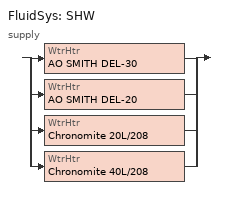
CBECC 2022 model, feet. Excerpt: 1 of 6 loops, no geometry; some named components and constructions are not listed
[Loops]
FluidSys 'SHW'
 supply: split
  | WtrHtr 'AO SMITH DEL-30'
  | WtrHtr 'AO SMITH DEL-20'
  | WtrHtr 'Chronomite 20L/208'
  | WtrHtr 'Chronomite 40L/208'
[ResIntWall]
Name | Area | Construction | IsPartySurface | Outside
IntWall : A3B_L02 5 | 262.266 | Interior Wall Cons | 1 | B1_L02
IntWall : A3B_L02 6 | 268.714 | Interior Wall Cons | 1 | B2_L02
IntWall : A3B_L02 7 | 291.117 | Interior Wall Cons | 1 | Corridor_L02
IntWall : A3B_L02 8 | 119.631 | Interior Wall Cons | 1 | IDF 01_L02
IntWall : A3B_L02 9 | 261.499 | Interior Wall Cons | 1 | B1_L02
IntWall : A3B_L02 10 | 268.416 | Interior Wall Cons | 1 | B2B_L02
IntWall : A3B_L02 11 | 293.895 | Interior Wall Cons | 1 | Corridor_L02
IntWall : A3B_L02 12 | 118.379 | Interior Wall Cons | 1 | Storage 01_L02
IntWall : A3B_L02 13 | 265.604 | Interior Wall Cons | 1 | B1_L02
IntWall : A3B_L02 14 | 268.141 | Interior Wall Cons | 1 | B2B_L02
IntWall : A3B_L02 15 | 199.285 | Interior Wall Cons | 1 | Corridor_L02
IntWall : A3B_L02 16 | 100.244 | Interior Wall Cons | 1 | Corridor_L02
IntWall : A3B_L02 17 | 116.543 | Interior Wall Cons | 1 | Elec. Room 01_L02
IntWall : A3B_L02 18; IntWall : A3B_L02 21 | 263.342 | Interior Wall Cons | 1 | A3B.1_L02
IntWall : A3B_L02 19 | 292.36 | Interior Wall Cons | 1 | Corridor_L02
IntWall : A3B_L02 20 | 123.368 | Interior Wall Cons | 1 | Storage 10_L02
IntWall : A3B_L02 22 | 268.257 | Interior Wall Cons | 1 | B2B_L02
IntWall : A3B_L02 23 | 296.38 | Interior Wall Cons | 1 | Corridor_L02
IntWall : A3B_L02 24 | 120.438 | Interior Wall Cons | 1 | Elec. Room 02_L02
IntWall : B1_L02 | 272.452 | Interior Wall Cons | 1 | B2_L02
IntWall : B1_L02 2 | 414.608 | Interior Wall Cons | 1 | Corridor_L02
IntWall : B1_L02 3 | 121.219 | Interior Wall Cons | 1 | IDF 01_L02
IntWall : B1_L02 4 | 419.239 | Interior Wall Cons | 1 | Corridor_L02
IntWall : B1_L02 5 | 117.671 | Interior Wall Cons | 1 | Storage 02_L02
IntWall : B1_L02 6 | 264.395 | Interior Wall Cons | 1 | A3B.1_L02
IntWall : B1_L02 7 | 285.039 | Interior Wall Cons | 1 | B2_L02
IntWall : B1_L02 8 | 419.285 | Interior Wall Cons | 1 | Corridor_L02
IntWall : B1_L02 9 | 273.183 | Interior Wall Cons | 1 | B2B_L02
IntWall : B1_L02 10 | 414.052 | Interior Wall Cons | 1 | Corridor_L02
IntWall : B1_L02 11 | 119.816 | Interior Wall Cons | 1 | Storage 01_L02
IntWall : B1_L02 12 | 263.244 | Interior Wall Cons | 1 | A3B.1_L02
IntWall : B1_L02 13 | 274.582 | Interior Wall Cons | 1 | B2_L02
IntWall : B1_L02 14 | 414.852 | Interior Wall Cons | 1 | Corridor_L02
IntWall : B1_L02 15 | 120.164 | Interior Wall Cons | 1 | Storage 08_L02
IntWall : B2_L02; IntWall : B2_L02 2 | 364.588 | Interior Wall Cons | 1 | Corridor_L02
IntWall : B2_L02 3 | 211.614 | Interior Wall Cons | 1 | B2.3_L02
IntWall : B2_L02 4 | 359.864 | Interior Wall Cons | 1 | Corridor_L02
IntWall : B2_L02 5 | 5.92495 | Interior Wall Cons | 1 | Corridor_L02
IntWall : B2_L02 6 | 16.1505 | Interior Wall Cons | 1 | Corridor_L02
IntWall : B2_L02 7 | 103.367 | Interior Wall Cons | 1 | Stair 2_L02
IntWall : B2_L02 8 | 368.951 | Interior Wall Cons | 1 | Corridor_L02
IntWall : B2_L02 9 | 366.513 | Interior Wall Cons | 1 | Corridor_L02
IntWall : B2_L02 10 | 368.819 | Interior Wall Cons | 1 | Corridor_L02
IntWall : B2_L02 11 | 366.067 | Interior Wall Cons | 1 | Corridor_L02
IntWall : B2_L02 12 | 270.569 | Interior Wall Cons | 1 | A3B.1_L02
IntWall : B2_L02 13 | 367.658 | Interior Wall Cons | 1 | Corridor_L02
IntWall : B2.1_L02 | 364.492 | Interior Wall Cons | 1 | Corridor_L02
IntWall : B2.1_L02 2 | 364.932 | Interior Wall Cons | 1 | Corridor_L02
IntWall : B2.3_L02 | 56.2821 | Interior Wall Cons | 1 | Corridor_L02
IntWall : B2.3_L02 2 | 8.61119 | Interior Wall Cons | 1 | ELEV 4_L02
IntWall : B2.3_L02 3 | 35.1527 | Interior Wall Cons | 1 | Stair 2_L02
IntWall : B2.3_L02 4; IntWall : Corridor_L02 18 | 193.992 | Interior Wall Cons | 1 | Stair 2_L02
IntWall : B2.3_L02 5 | 35.1527 | Interior Wall Cons | 1 | Storage 11_L02
IntWall : B2.3_L02 6; IntWall : Corridor_L02 27 | 108.991 | Interior Wall Cons | 1 | Storage 11_L02
IntWall : B2B_L02; IntWall : B2B_L02 2 | 366.914 | Interior Wall Cons | 1 | Corridor_L02
IntWall : B2B_L02 3 | 275.714 | Interior Wall Cons | 1 | Stair 5_L02
IntWall : B2B_L02 4 | 367.698 | Interior Wall Cons | 1 | Corridor_L02
IntWall : B2B_L02 5 | 368.429 | Interior Wall Cons | 1 | Corridor_L02
IntWall : B2B_L02 6 | 233.488 | Interior Wall Cons | 1 | Stair 4_L02
IntWall : B2B_L02 7 | 368.717 | Interior Wall Cons | 1 | Corridor_L02
IntWall : B2B_L02 8 | 367.628 | Interior Wall Cons | 1 | Corridor_L02
IntWall : B2B_L02 9 | 271.526 | Interior Wall Cons | 1 | A3B.1_L02
IntWall : B2B_L02 10 | 368.025 | Interior Wall Cons | 1 | Corridor_L02
IntWall : B3_L02 | 331.331 | Interior Wall Cons | 1 | C1.3_L02
IntWall : B3_L02 2 | 49.3547 | Interior Wall Cons | 1 | Corridor_L02
IntWall : B3_L02 3 | 57.8832 | Interior Wall Cons | 1 | Corridor_L02
IntWall : B3_L02 4 | 197.482 | Interior Wall Cons | 1 | Stair 4_L02
IntWall : B4_L02 | 233.925 | Interior Wall Cons | 1 | C1.2_L02
IntWall : B4_L02 2 | 34.3091 | Interior Wall Cons | 1 | Corridor_L02
IntWall : B4_L02 3 | 276.306 | Interior Wall Cons | 1 | Corridor_L02
IntWall : B4_L02 4 | 270.139 | Interior Wall Cons | 1 | Move-In_L02
IntWall : B4_L02 5 | 19.7399 | Interior Wall Cons | 1 | Storage 13_L02
IntWall : B4_L02 6 | 33.6938 | Interior Wall Cons | 1 | Storage 13_L02
IntWall : B4_L02 7 | 40.8329 | Interior Wall Cons | 1 | Storage 13_L02
IntWall : B4_L02 8 | 42.0139 | Interior Wall Cons | 1 | Storage 13_L02
IntWall : C1_L02 | 326.491 | Interior Wall Cons | 1 | C1.1_L02
IntWall : C1_L02 2 | 97.0752 | Interior Wall Cons | 1 | Corridor_L02
IntWall : C1_L02 3 | 50.41 | Interior Wall Cons | 1 | Corridor_L02
IntWall : C1_L02 4 | 18.8566 | Interior Wall Cons | 1 | Corridor_L02
IntWall : C1.1_L02 | 172.588 | Interior Wall Cons | 1 | C1.2_L02
IntWall : C1.1_L02 2 | 87.0779 | Interior Wall Cons | 1 | Corridor_L02
IntWall : C1.1_L02 3 | 311.932 | Interior Wall Cons | 1 | Stair 6_L02
IntWall : C1.1_L02 4 | 72.3234 | Interior Wall Cons | 1 | Corridor_L02
IntWall : C1.2_L02 | 45.8977 | Interior Wall Cons | 1 | Corridor_L02
IntWall : C1.2_L02 2 | 50.4464 | Interior Wall Cons | 1 | Corridor_L02
IntWall : C1.2_L02 3 | 94.5974 | Interior Wall Cons | 1 | Corridor_L02
IntWall : C1.2_L02 4 | 55.0746 | Interior Wall Cons | 1 | Corridor_L02
IntWall : C1.2_L02 5 | 94.8819 | Interior Wall Cons | 1 | Corridor_L02
IntWall : C1.2_L02 6 | 136.73 | Interior Wall Cons | 1 | Corridor_L02
IntWall : C1.3_L02 | 52.9772 | Interior Wall Cons | 1 | Corridor_L02
IntWall : Corridor_L02 | 111.605 | Interior Wall Cons | 1 | Elec. Room 01_L02
IntWall : Corridor_L02 2 | 37.6266 | Interior Wall Cons | 1 | Elec. Room 01_L02
IntWall : Corridor_L02 3 | 27.5174 | Interior Wall Cons | 1 | Parking Lot_L02
IntWall : Corridor_L02 4 | 270.44 | Interior Wall Cons | 1 | Parking Lot_L02
IntWall : Corridor_L02 5 | 92.1924 | Interior Wall Cons | 1 | Parking_Elev 01_L02
IntWall : Corridor_L02 6 | 169.882 | Interior Wall Cons | 1 | Parking_Stair 01_L02
IntWall : Corridor_L02 7 | 277.834 | Interior Wall Cons | 1 | Parking_Stair 01_L02
IntWall : Corridor_L02 8 | 38.7518 | Interior Wall Cons | 1 | Storage 02_L02
IntWall : Corridor_L02 9 | 111.608 | Interior Wall Cons | 1 | Storage 02_L02
IntWall : Corridor_L02 10 | 261.535 | Interior Wall Cons | 1 | Parking Lot_L02
IntWall : Corridor_L02 11 | 109.656 | Interior Wall Cons | 1 | Parking_Elev 03_L02
IntWall : Corridor_L02 12 | 90.7732 | Interior Wall Cons | 1 | Parking_Elev 03_L02
IntWall : Corridor_L02 13 | 115.895 | Interior Wall Cons | 1 | Parking_Vestibule 1_L02
IntWall : Corridor_L02 14 | 18.3571 | Interior Wall Cons | 1 | Stair 3_L02
IntWall : Corridor_L02 15 | 292.41 | Interior Wall Cons | 1 | A3B.1_L02
IntWall : Corridor_L02 16 | 89.4036 | Interior Wall Cons | 1 | ELEV 4_L02
IntWall : Corridor_L02 17 | 97.1216 | Interior Wall Cons | 1 | ELEV 4_L02
IntWall : Corridor_L02 19 | 68.2147 | Interior Wall Cons | 1 | Stair 2_L02
IntWall : Corridor_L02 20; IntWall : Corridor_L02 21 | 170.444 | Interior Wall Cons | 1 | Storage 04_L02
IntWall : Corridor_L02 22; IntWall : Corridor_L02 23 | 168.436 | Interior Wall Cons | 1 | Storage 05_L02
IntWall : Corridor_L02 24 | 170.444 | Interior Wall Cons | 1 | Storage 06_L02
IntWall : Corridor_L02 25 | 170.447 | Interior Wall Cons | 1 | Storage 06_L02
IntWall : Corridor_L02 26 | 54.2508 | Interior Wall Cons | 1 | Storage 11_L02
IntWall : Corridor_L02 28 | 292.304 | Interior Wall Cons | 1 | A3B.1_L02
IntWall : Corridor_L02 29 | 245.431 | Interior Wall Cons | 1 | Move-In_L02
IntWall : Corridor_L02 30 | 66.597 | Interior Wall Cons | 1 | Parking Lot_L02
IntWall : Corridor_L02 31 | 269.835 | Interior Wall Cons | 1 | Parking Lot_L02
IntWall : Corridor_L02 32 | 97.727 | Interior Wall Cons | 1 | Parking_Elev 02_L02
IntWall : Corridor_L02 33 | 103.976 | Interior Wall Cons | 1 | Parking_Trash 01_L02
IntWall : Corridor_L02 34 | 104.042 | Interior Wall Cons | 1 | Stair 6_L02
IntWall : Corridor_L02 35; IntWall : Move-In_L02 2 | 106.861 | Interior Wall Cons | 1 | Storage 09_L02
IntWall : Corridor_L02 36 | 173.464 | Interior Wall Cons | 1 | Storage 10_L02
IntWall : Corridor_L02 37 | 172.012 | Interior Wall Cons | 1 | Storage 10_L02
IntWall : Corridor_L02 38 | 60.5728 | Interior Wall Cons | 1 | Storage 13_L02
IntWall : Corridor_L02 39 | 75.7077 | Interior Wall Cons | 1 | Storage 13_L02
IntWall : Corridor_L02 40 | 295.321 | Interior Wall Cons | 1 | A3B.1_L02
IntWall : Corridor_L02 41 | 292.754 | Interior Wall Cons | 1 | A3B.1_L02
IntWall : Corridor_L02 42 | 169.471 | Interior Wall Cons | 1 | Elec. Room 02_L02
IntWall : Corridor_L02 43; IntWall : Corridor_L02 44 | 169.471 | Interior Wall Cons | 1 | IDF 02_L02
IntWall : Corridor_L02 45 | 1878.22 | Interior Wall Cons | 1 | Parking Lot_L02
IntWall : Corridor_L02 46 | 152.848 | Interior Wall Cons | 1 | Stair 5_L02
IntWall : Corridor_L02 47 | 169.471 | Interior Wall Cons | 1 | Storage 03_L02
IntWall : Corridor_L02 48 | 293.214 | Interior Wall Cons | 1 | A3B.1_L02
IntWall : Corridor_L02 49 | 109.163 | Interior Wall Cons | 1 | Stair 3_L02
IntWall : Corridor_L02 50 | 120.686 | Interior Wall Cons | 1 | Storage 01_L02
IntWall : Corridor_L02 51 | 53.1161 | Interior Wall Cons | 1 | Storage 01_L02
IntWall : Corridor_L02 52 | 47.7437 | Interior Wall Cons | 1 | Storage 01_L02
IntWall : Corridor_L02 53 | 115.313 | Interior Wall Cons | 1 | Storage 01_L02
IntWall : Corridor_L02 54 | 89.3473 | Interior Wall Cons | 1 | Storage 08_L02
IntWall : Corridor_L02 55 | 28.4603 | Interior Wall Cons | 1 | Storage 08_L02
IntWall : Corridor_L02 56 | 78.7645 | Interior Wall Cons | 1 | Storage 08_L02
IntWall : Corridor_L02 57 | 139.652 | Interior Wall Cons | 1 | Storage 08_L02
IntWall : Corridor_L02 58 | 170.308 | Interior Wall Cons | 1 | IDF 01_L02
IntWall : Corridor_L02 59 | 170.305 | Interior Wall Cons | 1 | IDF 01_L02
IntWall : Corridor_L02 60 | 106.404 | Interior Wall Cons | 1 | Parking_Passageway_L02
IntWall : Corridor_L02 61 | 334.321 | Interior Wall Cons | 1 | Stair 1_L02
IntWall : Corridor_L02 62; IntWall : Corridor_L02 63 | 172.085 | Interior Wall Cons | 1 | Storage 07_L02
IntWall : Corridor_L02 64; IntWall : Corridor_L02 65 | 172.085 | Interior Wall Cons | 1 | Storage 12_L02
IntWall : Corridor_L02 66 | 108.717 | Interior Wall Cons | 1 | Stair 4_L02
IntWall : Corridor_L02 67 | 36.0062 | Interior Wall Cons | 1 | Stair 4_L02
IntWall : Elec. Room 01_L02 | 78.9165 | Interior Wall Cons | 1 | Storage 02_L02
IntWall : Elec. Room 02_L02 | 119.836 | Interior Wall Cons | 1 | Storage 03_L02
IntWall : Elec. Room 03_L02 | 120.524 | Interior Wall Cons | 1 | Storage 04_L02
IntWall : Elec. Room 04_L02 | 120.527 | Interior Wall Cons | 1 | Storage 06_L02
IntWall : ELEV 4_L02 | 89.4036 | Interior Wall Cons | 1 | Storage 11_L02
IntWall : IDF 02_L02; IntWall : Storage 03_L02 | 119.231 | Interior Wall Cons | 1 | A3B.1_L02
IntWall : Move-In_L02 | 94.8422 | Interior Wall Cons | 1 | Storage 09_L02
IntWall : Parking Lot_L02 | 100.585 | Interior Concrete Wall | 1 | Parking_Elev 01_L02
IntWall : Parking Lot_L02 2 | 92.1924 | Interior Concrete Wall | 1 | Parking_Elev 01_L02
IntWall : Parking Lot_L02 3 | 97.727 | Interior Concrete Wall | 1 | Parking_Elev 02_L02
IntWall : Parking Lot_L02 4; IntWall : Parking_Elec. 01_L02 | 106.583 | Interior Concrete Wall | 1 | Parking_Elev 02_L02
IntWall : Parking Lot_L02 5 | 289.016 | Interior Concrete Wall | 1 | Parking_Passageway_L02
IntWall : Parking Lot_L02 6 | 148.719 | Interior Concrete Wall | 1 | Parking_Passageway_L02
IntWall : Parking Lot_L02 7 | 169.882 | Interior Concrete Wall | 1 | Parking_Stair 01_L02
IntWall : Parking Lot_L02 8 | 177.249 | Interior Concrete Wall | 1 | Parking_Stair 01_L02
IntWall : Parking Lot_L02 9 | 101.76 | Interior Concrete Wall | 1 | Parking_Stair 02_L02
IntWall : Parking Lot_L02 10 | 216.649 | Interior Concrete Wall | 1 | Parking_Stair 02_L02
IntWall : Parking Lot_L02 11; IntWall : Parking Lot_L02 13 | 224.324 | Interior Concrete Wall | 1 | Parking_Trash 01_L02
IntWall : Parking Lot_L02 12 | 103.976 | Interior Concrete Wall | 1 | Parking_Trash 01_L02
IntWall : Parking Lot_L02 14 | 100.85 | Interior Concrete Wall | 1 | Parking_Trash 02_L02
IntWall : Parking Lot_L02 15 | 206.669 | Interior Concrete Wall | 1 | Parking_Trash 02_L02
IntWall : Parking Lot_L02 16 | 171.751 | Interior Concrete Wall | 1 | Parking_Vestibule 1_L02
ResidentialInteriorWall 1378 | 20000 | Interior Concrete Wall |  | Parking Lot_L02
IntWall : Parking_Elec. 01_L02 2 | 61.5421 | Interior Concrete Wall | 1 | Parking_Stair 02_L02
IntWall : Parking_Elec. 01_L02 3 | 61.5421 | Interior Concrete Wall | 1 | Storage 09_L02
IntWall : Parking_Elec. 02_L02 | 90.7732 | Interior Concrete Wall | 1 | Parking_Elev 03_L02
IntWall : Parking_Elec. 02_L02 2 | 90.7732 | Interior Concrete Wall | 1 | Parking_Trash 02_L02
IntWall : Parking_Elec. 02_L02 3 | 62.0945 | Interior Concrete Wall | 1 | Parking_Vestibule 1_L02
IntWall : Parking_Elev 01_L02 | 100.585 | Interior Concrete Wall | 1 | Parking_Stair 01_L02
IntWall : Parking_Elev 03_L02 | 109.656 | Interior Concrete Wall | 1 | Parking_Vestibule 1_L02
IntWall : Parking_Passageway_L02 | 108.713 | Interior Concrete Wall | 1 | Stair 1_L02
IntWall : Parking_Trash 02_L02 | 115.895 | Interior Concrete Wall | 1 | Parking_Vestibule 1_L02
IntWall : Storage 04_L02 | 120.524 | Interior Wall Cons | 1 | Elec. Room 03_L02
IntWall : Storage 05_L02 | 118.609 | Interior Wall Cons | 1 | A3B.1_L02
IntWall : Storage 06_L02 | 120.527 | Interior Wall Cons | 1 | Elec. Room 04_L02
IntWall : Storage 08_L02 | 117.582 | Interior Wall Cons | 1 | A3B.1_L02
IntWall : Storage 10_L02 | 120.934 | Interior Wall Cons | 1 | A3B.1_L02
[DwellUnit]
Name | DwellUnitTypeRef | Count
DwellingUnit 27 | Unit A3B | 6
DwellingUnit 28 | Unit B1 | 5
DwellingUnit 29 | Unit B2 | 8
DwellingUnit 30 | Unit B2.1 | 2
DwellingUnit 31 | Unit B2.3
DwellingUnit 32 | Unit B2B | 7
DwellingUnit 33 | Unit B3
DwellingUnit 34 | Unit B4
DwellingUnit 35 | Unit C1
DwellingUnit 36 | Unit C1.1 | 2
DwellingUnit 37 | Unit C1.2 | 2
DwellingUnit 38 | Unit C1.3
DwellingUnit 39 | Unit A3B.1 | 5
[ResZn] CeilingHeight=10.0833; FloorHeight=10.0833
Name | Bottom
B1_L02; B2_L02; B2.1_L02; B2.3_L02; B2B_L02; B3_L02; B4_L02; C1_L02; C1.1_L02; C1.2_L02; C1.3_L02; A3B.1_L02 | 12.0833
A1_L03 | 22.1667
[ResExtWall]
Name | Orientation | Area | Construction
ExtWall (Front 1) : B1_L02 | Front | 72.8396 | Ext Wall Cons
ExtWall (Front 2) : B1_L02 | Front | 11.8499 | Ext Wall Cons
ExtWall (Front 3) : B1_L02 | Front | 15.4889 | Ext Wall Cons
ExtWall (Front 4) : B1_L02 | Front | 124.388 | Ext Wall Cons
ExtWall (Front 5) : B1_L02 | Front | 88.0075 | Ext Wall Cons
ExtWall (Front 6) : B1_L02 | Front | 73.9621 | Ext Wall Cons
ExtWall (Left 1) : B1_L02 | Left | 126.951 | Ext Wall Cons
ExtWall (Left 2) : B1_L02 | Left | 87.7726 | Ext Wall Cons
ExtWall (Left 3) : B1_L02 | Left | 14.5262 | Ext Wall Cons
ExtWall (Left 4) : B1_L02 | Left | 419.285 | Ext Wall Cons
ExtWall (Left 5) : B1_L02 | Left | 14.8967 | Ext Wall Cons
ExtWall (Left 6) : B1_L02 | Left | 16.1803 | Ext Wall Cons
ExtWall (Left 7) : B1_L02 | Left | 69.1291 | Ext Wall Cons
ExtWall (Back 1) : B1_L02 | Back | 15.9984 | Ext Wall Cons
ExtWall (Back 2) : B1_L02 | Back | 69.0402 | Ext Wall Cons
ExtWall (Back 3) : B1_L02 | Back | 93.3999 | Ext Wall Cons
ExtWall (Back 4) : B1_L02 | Back | 69.3981 | Ext Wall Cons
ExtWall (Back 5) : B1_L02 | Back | 121.635 | Ext Wall Cons
ExtWall (Back 6) : B1_L02 | Back | 70.7151 | Ext Wall Cons
ExtWall (Back 7) : B1_L02 | Back | 89.4267 | Ext Wall Cons
ExtWall (Back 8) : B1_L02 | Back | 123.432 | Ext Wall Cons
ExtWall (Right 1) : B1_L02 | Right | 71.459 | Ext Wall Cons
ExtWall (Right 2) : B1_L02 | Right | 74.4111 | Ext Wall Cons
ExtWall (Right 3) : B1_L02 | Right | 71.5081 | Ext Wall Cons
ExtWall (Right 4) : B1_L02 | Right | 85.8903 | Ext Wall Cons
ExtWall (Right 5) : B1_L02 | Right | 126.528 | Ext Wall Cons
ExtWall (Right 6) : B1_L02 | Right | 1.29944 | Ext Wall Cons
ExtWall (Right 7) : B1_L02 | Right | 72.1327 | Ext Wall Cons
ExtWall (Right 8) : B1_L02 | Right | 10.3414 | Ext Wall Cons
ExtWall (Right 9) : B1_L02 | Right | 9.39523 | Ext Wall Cons
ExtWall (Front 1) : B2_L02 | Front | 52.5107 | Ext Wall Cons
ExtWall (Front 2) : B2_L02 | Front | 35.8474 | Ext Wall Cons
ExtWall (Front 3) : B2_L02 | Front | 116.623 | Ext Wall Cons
ExtWall (Front 4) : B2_L02 | Front | 249.166 | Ext Wall Cons
ExtWall (Front 5) : B2_L02 | Front | 117.338 | Ext Wall Cons
ExtWall (Front 6) : B2_L02 | Front | 251.614 | Ext Wall Cons
ExtWall (Front 7) : B2_L02 | Front | 249.662 | Ext Wall Cons
ExtWall (Front 8) : B2_L02 | Front | 116.852 | Ext Wall Cons
ExtWall (Front 9) : B2_L02 | Front | 249.854 | Ext Wall Cons
ExtWall (Front 10) : B2_L02 | Front | 118.965 | Ext Wall Cons
ExtWall (Front 11) : B2_L02 | Front | 57.6583 | Ext Wall Cons
ExtWall (Left 1) : B2_L02 | Left | 245.275 | Ext Wall Cons
ExtWall (Left 2) : B2_L02 | Left | 119.313 | Ext Wall Cons
ExtWall (Left 3) : B2_L02 | Left | 57.7145 | Ext Wall Cons
ExtWall (Left 4) : B2_L02 | Left | 50.7111 | Ext Wall Cons
ExtWall (Left 5) : B2_L02 | Left | 54.3203 | Ext Wall Cons
ExtWall (Left 6) : B2_L02 | Left | 248.534 | Ext Wall Cons
ExtWall (Left 7) : B2_L02 | Left | 117.533 | Ext Wall Cons
ExtWall (Left 8) : B2_L02 | Left | 53.9101 | Ext Wall Cons
ExtWall (Back 1) : B2_L02 | Back | 52.5107 | Ext Wall Cons
ExtWall (Back 2) : B2_L02 | Back | 52.8746 | Ext Wall Cons
ExtWall (Back 3) : B2_L02 | Back | 52.8151 | Ext Wall Cons
ExtWall (Back 4) : B2_L02 | Back | 117.851 | Ext Wall Cons
ExtWall (Back 5) : B2_L02 | Back | 249.807 | Ext Wall Cons
ExtWall (Right 1) : B2_L02 | Right | 245.275 | Ext Wall Cons
ExtWall (Right 2) : B2_L02 | Right | 119.313 | Ext Wall Cons
ExtWall (Right 3) : B2_L02 | Right | 49.1397 | Ext Wall Cons
ExtWall (Right 4) : B2_L02 | Right | 57.4962 | Ext Wall Cons
ExtWall (Right 5) : B2_L02 | Right | 58.9253 | Ext Wall Cons
ExtWall (Front 1) : B2.1_L02 | Front | 76.376 | Ext Wall Cons
ExtWall (Front 2) : B2.1_L02 | Front | 50.8203 | Ext Wall Cons
ExtWall (Left 1) : B2.1_L02 | Left | 112.776 | Ext Wall Cons
ExtWall (Left 2) : B2.1_L02 | Left | 134.643 | Ext Wall Cons
ExtWall (Left 3) : B2.1_L02 | Left | 117.073 | Ext Wall Cons
ExtWall (Left 4) : B2.1_L02 | Left | 117.361 | Ext Wall Cons
ExtWall (Left 5) : B2.1_L02 | Left | 133.201 | Ext Wall Cons
ExtWall (Left 6) : B2.1_L02 | Left | 114.37 | Ext Wall Cons
ExtWall (Back 1) : B2.1_L02 | Back | 50.8203 | Ext Wall Cons
ExtWall (Back 2) : B2.1_L02 | Back | 76.376 | Ext Wall Cons
ExtWall (Front 1) : B2.3_L02 | Front | 250.274 | Ext Wall Cons
ExtWall (Front 2) : B2.3_L02 | Front | 117.602 | Ext Wall Cons
ExtWall (Left 1) : B2.3_L02 | Left | 115.158 | Ext Wall Cons
ExtWall (Right 1) : B2.3_L02 | Right | 50.3273 | Ext Wall Cons
ExtWall (Front 1) : B2B_L02 | Front | 56.0108 | Ext Wall Cons
ExtWall (Front 2) : B2B_L02 | Front | 55.3326 | Ext Wall Cons
ExtWall (Front 3) : B2B_L02 | Front | 31.8644 | Ext Wall Cons
ExtWall (Front 4) : B2B_L02 | Front | 56.3317 | Ext Wall Cons
ExtWall (Front 5) : B2B_L02 | Front | 54.0689 | Ext Wall Cons
ExtWall (Left 1) : B2B_L02 | Left | 250.108 | Ext Wall Cons
ExtWall (Left 2) : B2B_L02 | Left | 116.805 | Ext Wall Cons
ExtWall (Left 3) : B2B_L02 | Left | 250.009 | Ext Wall Cons
ExtWall (Left 4) : B2B_L02 | Left | 117.689 | Ext Wall Cons
ExtWall (Left 5) : B2B_L02 | Left | 248.967 | Ext Wall Cons
ExtWall (Left 6) : B2B_L02 | Left | 119.462 | Ext Wall Cons
ExtWall (Left 7) : B2B_L02 | Left | 51.3926 | Ext Wall Cons
ExtWall (Back 1) : B2B_L02 | Back | 52.8945 | Ext Wall Cons
ExtWall (Back 2) : B2B_L02 | Back | 51.1676 | Ext Wall Cons
ExtWall (Back 3) : B2B_L02 | Back | 46.1226 | Ext Wall Cons
ExtWall (Back 4) : B2B_L02 | Back | 52.0377 | Ext Wall Cons
ExtWall (Back 5) : B2B_L02 | Back | 39.4467 | Ext Wall Cons
ExtWall (Back 6) : B2B_L02 | Back | 52.5769 | Ext Wall Cons
ExtWall (Back 7) : B2B_L02 | Back | 118.208 | Ext Wall Cons
ExtWall (Back 8) : B2B_L02 | Back | 249.42 | Ext Wall Cons
ExtWall (Back 9) : B2B_L02 | Back | 50.9592 | Ext Wall Cons
ExtWall (Right 1) : B2B_L02 | Right | 250.108 | Ext Wall Cons
ExtWall (Right 2) : B2B_L02 | Right | 116.805 | Ext Wall Cons
ExtWall (Right 3) : B2B_L02 | Right | 250.396 | Ext Wall Cons
ExtWall (Right 4) : B2B_L02 | Right | 118.32 | Ext Wall Cons
ExtWall (Right 5) : B2B_L02 | Right | 56.0869 | Ext Wall Cons
ExtWall (Right 6) : B2B_L02 | Right | 118.099 | Ext Wall Cons
ExtWall (Right 7) : B2B_L02 | Right | 249.926 | Ext Wall Cons
ExtWall (Front 1) : B3_L02 | Front | 99.6689 | Ext Wall Cons
ExtWall (Left 1) : B3_L02 | Left | 326.173 | Ext Wall Cons
ExtWall (Left 2) : B3_L02 | Left | 54.5122 | Ext Wall Cons
ExtWall (Back 1) : B3_L02 | Back | 136.489 | Ext Wall Cons
ExtWall (Back 2) : B3_L02 | Back | 218.545 | Ext Wall Cons
ExtWall (Front 1) : B4_L02 | Front | 58.6673 | Ext Wall Cons
ExtWall (Right 1) : B4_L02 | Right | 235.969 | Ext Wall Cons
ExtWall (Right 2) : B4_L02 | Right | 116.044 | Ext Wall Cons
ExtWall (Front 1) : C1_L02 | Front | 36.8895 | Ext Wall Cons
ExtWall (Back 1) : C1_L02 | Back | 305.458 | Ext Wall Cons
ExtWall (Back 2) : C1_L02 | Back | 55.6998 | Ext Wall Cons
ExtWall (Right 1) : C1_L02 | Right | 190.783 | Ext Wall Cons
ExtWall (Right 2) : C1_L02 | Right | 251.64 | Ext Wall Cons
ExtWall (Front 1) : C1.1_L02 | Front | 42.0734 | Ext Wall Cons
ExtWall (Front 2) : C1.1_L02 | Front | 37.9911 | Ext Wall Cons
ExtWall (Left 1) : C1.1_L02 | Left | 54.3534 | Ext Wall Cons
ExtWall (Left 2) : C1.1_L02 | Left | 307.469 | Ext Wall Cons
ExtWall (Left 3) : C1.1_L02 | Left | 308.531 | Ext Wall Cons
ExtWall (Left 4) : C1.1_L02 | Left | 55.8255 | Ext Wall Cons
ExtWall (Back 1) : C1.1_L02 | Back | 248.186 | Ext Wall Cons
ExtWall (Back 2) : C1.1_L02 | Back | 192.897 | Ext Wall Cons
ExtWall (Back 3) : C1.1_L02 | Back | 191.448 | Ext Wall Cons
ExtWall (Back 4) : C1.1_L02 | Back | 249.126 | Ext Wall Cons
ExtWall (Right 1) : C1.1_L02 | Right | 189.235 | Ext Wall Cons
ExtWall (Right 2) : C1.1_L02 | Right | 75.271 | Ext Wall Cons
ExtWall (Front 1) : C1.2_L02 | Front | 58.5184 | Ext Wall Cons
ExtWall (Front 2) : C1.2_L02 | Front | 109.557 | Ext Wall Cons
ExtWall (Front 3) : C1.2_L02 | Front | 77.504 | Ext Wall Cons
ExtWall (Front 4) : C1.2_L02 | Front | 115.657 | Ext Wall Cons
ExtWall (Front 5) : C1.2_L02 | Front | 49.7418 | Ext Wall Cons
ExtWall (Front 6) : C1.2_L02 | Front | 65.3366 | Ext Wall Cons
ExtWall (Left 1) : C1.2_L02 | Left | 247.091 | Ext Wall Cons
ExtWall (Left 2) : C1.2_L02 | Left | 145.676 | Ext Wall Cons
ExtWall (Left 3) : C1.2_L02 | Left | 51.5845 | Ext Wall Cons
ExtWall (Back 1) : C1.2_L02 | Back | 49.7418 | Ext Wall Cons
ExtWall (Back 2) : C1.2_L02 | Back | 144.409 | Ext Wall Cons
ExtWall (Back 3) : C1.2_L02 | Back | 249.735 | Ext Wall Cons
ExtWall (Right 1) : C1.2_L02 | Right | 51.5845 | Ext Wall Cons
ExtWall (Right 2) : C1.2_L02 | Right | 119.67 | Ext Wall Cons
ExtWall (Right 3) : C1.2_L02 | Right | 76.9086 | Ext Wall Cons
ExtWall (Right 4) : C1.2_L02 | Right | 114.509 | Ext Wall Cons
ExtWall (Right 5) : C1.2_L02 | Right | 53.3047 | Ext Wall Cons
ExtWall (Front 1) : C1.3_L02 | Front | 59.706 | Ext Wall Cons
ExtWall (Left 1) : C1.3_L02 | Left | 30.432 | Ext Wall Cons
ExtWall (Back 1) : C1.3_L02 | Back | 190.449 | Ext Wall Cons
ExtWall (Back 2) : C1.3_L02 | Back | 246.708 | Ext Wall Cons
ExtWall (Right 1) : C1.3_L02 | Right | 307.829 | Ext Wall Cons
ExtWall (Right 2) : C1.3_L02 | Right | 53.9333 | Ext Wall Cons
ExtWall (Left 1) : Corridor_L02 | Left | 56.3317 | Ext Wall Cons
ExtWall (Back 1) : Corridor_L02 | Back | 469.99 | Ext Wall Cons
ExtWall (Back 2) : Corridor_L02 | Back | 2366.87 | Ext Wall Cons
ExtWall (Right 1) : Corridor_L02 | Right | 120.828 | Ext Wall Cons
ExtWall (Right 2) : Corridor_L02 | Right | 533.762 | Ext Wall Cons
ExtWall (Right 3) : Corridor_L02 | Right | 692.071 | Ext Wall Cons
ExtWall (Front 1) : Move-In_L02 | Front | 233.964 | Ext Wall Cons
ExtWall (Back 1) : Move-In_L02 | Back | 58.6673 | Ext Wall Cons
ExtWall (Right 1) : Move-In_L02 | Right | 352.291 | Ext Wall Cons
ExtWall (Front 1) : Parking Lot_L02 | Front | 2619.66 | Ext Wall Cons (Concrete)
ExtWall (Left 1) : Parking Lot_L02 | Left | 275.026 | Ext Wall Cons (Concrete)
ExtWall (Right 1) : Parking Lot_L02 | Right | 986.939 | Ext Wall Cons (Concrete)
ExtWall (Right 1) : Parking_Elec. 01_L02 | Right | 106.583 | Ext Wall Cons (Concrete)
ExtWall (Front 1) : Parking_Elec. 02_L02 | Front | 62.0945 | Ext Wall Cons (Concrete)
ExtWall (Front 1) : Parking_Passageway_L02 | Front | 54.2542 | Ext Wall Cons (Concrete)
ExtWall (Front 2) : Parking_Passageway_L02 | Front | 19.644 | Ext Wall Cons (Concrete)
ExtWall (Left 1) : Parking_Passageway_L02 | Left | 116.564 | Ext Wall Cons (Concrete)
ExtWall (Right 1) : Parking_Passageway_L02 | Right | 265.283 | Ext Wall Cons (Concrete)
ExtWall (Back 1) : Parking_Stair 02_L02 | Back | 155.107 | Ext Wall Cons (Concrete)
ExtWall (Right 1) : Parking_Stair 02_L02 | Right | 101.76 | Ext Wall Cons (Concrete)
ExtWall (Front 1) : Parking_Trash 02_L02 | Front | 100.85 | Ext Wall Cons (Concrete)
ExtWall (Front 1) : Stair 1_L02 | Front | 108.713 | Ext Wall Cons
ExtWall (Right 1) : Stair 1_L02 | Right | 334.321 | Ext Wall Cons
ExtWall (Left 1) : Stair 3_L02 | Left | 127.52 | Ext Wall Cons
ExtWall (Left 1) : Stair 4_L02 | Left | 108.717 | Ext Wall Cons
ExtWall (Front 1) : Stair 5_L02 | Front | 54.5453 | Ext Wall Cons
ExtWall (Left 1) : Stair 5_L02 | Left | 152.848 | Ext Wall Cons
ExtWall (Front 1) : Stair 6_L02 | Front | 42.4076 | Ext Wall Cons
ExtWall (Left 1) : Stair 6_L02 | Left | 104.042 | Ext Wall Cons
ExtWall (Right 1) : Storage 05_L02 | Right | 119.596 | Ext Wall Cons
ExtWall (Front 1) : Storage 09_L02 | Front | 33.3001 | Ext Wall Cons
ExtWall (Front 1) : A3B.1_L02 | Front | 72.3292 | Ext Wall Cons
ExtWall (Back 1) : A3B.1_L02 | Back | 72.4415 | Ext Wall Cons
ExtWall (Back 2) : A3B.1_L02 | Back | 90.975 | Ext Wall Cons
ExtWall (Back 3) : A3B.1_L02 | Back | 90.3001 | Ext Wall Cons
ExtWall (Back 4) : A3B.1_L02 | Back | 72.6871 | Ext Wall Cons
ExtWall (Back 5) : A3B.1_L02 | Back | 70.6028 | Ext Wall Cons
ExtWall (Back 6) : A3B.1_L02 | Back | 90.0983 | Ext Wall Cons
ExtWall (Back 7) : A3B.1_L02 | Back | 70.9678 | Ext Wall Cons
ExtWall (Back 8) : A3B.1_L02 | Back | 88.9606 | Ext Wall Cons
ExtWall (Right 1) : A3B.1_L02 | Right | 72.4391 | Ext Wall Cons
ExtWall (Right 2) : A3B.1_L02 | Right | 72.259 | Ext Wall Cons
ExtWall (Right 3) : A3B.1_L02 | Right | 75.4965 | Ext Wall Cons
ExtWall (Right 4) : A3B.1_L02 | Right | 85.6852 | Ext Wall Cons
ExtWall (Right 5) : A3B.1_L02 | Right | 71.8847 | Ext Wall Cons
ExtWall (Right 6) : A3B.1_L02 | Right | 70.9678 | Ext Wall Cons
ExtWall (Front 1) : A1_L03 | Front | 52.8945 | Ext Wall Cons
ExtWall (Front 2) : A1_L03 | Front | 201.26 | Ext Wall Cons
ExtWall (Front 3) : A1_L03 | Front | 204.541 | Ext Wall Cons
ExtWall (Front 4) : A1_L03 | Front | 201.395 | Ext Wall Cons
ExtWall (Front 5) : A1_L03 | Front | 203.403 | Ext Wall Cons
ExtWall (Front 6) : A1_L03 | Front | 202.609 | Ext Wall Cons
ExtWall (Front 7) : A1_L03 | Front | 203.814 | Ext Wall Cons
[ResWin] SpecMethod=Overall Window Area
Name | WinType
Window (Front 1) : B1_L02; Window (Front 4) : B1_L02; Window (Right 1) : B1_L02; Window (Right 2) : B1_L02; Window (Right 6) : B1_L02; Window (Back 1) : B3_L02; Window (Right 1) : C1_L02; Window (Back 3) : C1.1_L02; Window (Back 5) : C1.1_L02; Window (Back 2) : C1.3_L02; Window (Front 1) : A3B.1_L02; Window (Back 1) : A3B.1_L02; Window (Back 4) : A3B.1_L02; Window (Right 5) : A3B.1_L02; Window (Right 6) : A3B.1_L02 | ResidentialWindowType 7
Window (Front 2) : B1_L02; Window (Front 3) : B1_L02; Window (Left 1) : B1_L02; Window (Left 2) : B1_L02; Window (Back 2) : B1_L02; Window (Back 4) : B1_L02; Window (Back 6) : B1_L02; Window (Back 7) : B1_L02; Window (Right 4) : B1_L02; Window (Right 5) : B1_L02; Window (Front 1) : B2_L02; Window (Front 2) : B2_L02; Window (Front 3) : B2_L02; Window (Front 4) : B2_L02; Window (Front 5) : B2_L02; Window (Front 6) : B2_L02; Window (Front 7) : B2_L02; Window (Front 8) : B2_L02; Window (Front 9) : B2_L02; Window (Front 10) : B2_L02; Window (Front 11) : B2_L02; Window (Front 12) : B2_L02; Window (Left 1) : B2_L02; Window (Left 2) : B2_L02; Window (Left 3) : B2_L02; Window (Left 6) : B2_L02; Window (Left 7) : B2_L02; Window (Left 8) : B2_L02; Window (Back 4) : B2_L02; Window (Back 5) : B2_L02; Window (Back 6) : B2_L02; Window (Right 1) : B2_L02; Window (Right 2) : B2_L02; Window (Right 3) : B2_L02; Window (Left 1) : B2.1_L02; Window (Left 2) : B2.1_L02; Window (Left 3) : B2.1_L02; Window (Left 4) : B2.1_L02; Window (Left 5) : B2.1_L02; Window (Front 1) : B2.3_L02; Window (Front 2) : B2.3_L02; Window (Front 3) : B2.3_L02; Window (Left 1) : B2B_L02; Window (Left 2) : B2B_L02; Window (Left 3) : B2B_L02; Window (Left 4) : B2B_L02; Window (Left 5) : B2B_L02; Window (Left 6) : B2B_L02; Window (Left 7) : B2B_L02; Window (Left 8) : B2B_L02; Window (Left 9) : B2B_L02; Window (Back 6) : B2B_L02; Window (Back 7) : B2B_L02; Window (Back 8) : B2B_L02; Window (Right 1) : B2B_L02; Window (Right 2) : B2B_L02; Window (Right 3) : B2B_L02; Window (Right 4) : B2B_L02; Window (Right 5) : B2B_L02; Window (Right 6) : B2B_L02; Window (Right 7) : B2B_L02; Window (Right 8) : B2B_L02; Window (Right 9) : B2B_L02; Window (Left 5) : B3_L02; Window (Back 3) : B3_L02; Window (Right 1) : B4_L02; Window (Right 2) : B4_L02; Window (Right 3) : B4_L02; Window (Back 3) : C1_L02; Window (Right 2) : C1_L02; Window (Right 3) : C1_L02; Window (Right 4) : C1_L02; Window (Left 4) : C1.1_L02; Window (Left 7) : C1.1_L02; Window (Back 1) : C1.1_L02; Window (Back 2) : C1.1_L02; Window (Back 7) : C1.1_L02; Window (Back 8) : C1.1_L02; Window (Left 1) : C1.2_L02; Window (Back 1) : C1.2_L02; Window (Right 1) : C1.2_L02; Window (Back 3) : C1.3_L02; Window (Back 4) : C1.3_L02; Window (Right 1) : C1.3_L02; Window (Left 1) : Stair 3_L02; Window (Left 1) : Stair 5_L02; Window (Left 1) : Stair 6_L02; Window (Back 2) : A3B.1_L02; Window (Back 3) : A3B.1_L02; Window (Back 6) : A3B.1_L02; Window (Back 8) : A3B.1_L02; Window (Right 4) : A3B.1_L02; Window (Front 1) : A1_L03; Window (Front 3) : A1_L03; Window (Front 5) : A1_L03; Window (Front 7) : A1_L03; Window (Front 8) : A1_L03 | ResidentialWindowType 1
Window (Left 3) : B1_L02; Window (Back 1) : B1_L02; Window (Back 3) : B1_L02; Window (Back 5) : B1_L02; Window (Right 3) : B1_L02; Window (Left 4) : B2_L02; Window (Left 5) : B2_L02; Window (Left 9) : B2_L02; Window (Back 1) : B2_L02; Window (Back 2) : B2_L02; Window (Back 3) : B2_L02; Window (Right 4) : B2_L02; Window (Front 1) : B2.1_L02; Window (Back 1) : B2.1_L02; Window (Right 1) : B2.3_L02; Window (Left 10) : B2B_L02; Window (Back 1) : B2B_L02; Window (Back 2) : B2B_L02; Window (Back 3) : B2B_L02; Window (Back 4) : B2B_L02; Window (Back 5) : B2B_L02; Window (Back 9) : B2B_L02; Window (Back 2) : B3_L02; Window (Front 1) : B4_L02; Window (Back 4) : C1_L02; Window (Left 1) : C1.1_L02; Window (Left 8) : C1.1_L02; Window (Front 1) : C1.2_L02; Window (Right 4) : C1.2_L02; Window (Right 4) : C1.3_L02; Window (Back 5) : A3B.1_L02; Window (Back 7) : A3B.1_L02; Window (Right 1) : A3B.1_L02; Window (Right 2) : A3B.1_L02; Window (Right 3) : A3B.1_L02 | ResidentialWindowType 5
Window (Left 6) : B2.1_L02; Window (Front 10) : A1_L03 | ResidentialWindowType 3
Window (Left 1) : B3_L02; Window (Left 2) : B3_L02; Window (Left 3) : B3_L02; Window (Left 4) : B3_L02; Window (Back 4) : B3_L02; Window (Front 2) : C1.2_L02; Window (Back 2) : C1.2_L02; Window (Back 3) : C1.2_L02; Window (Back 4) : C1.2_L02; Window (Back 5) : C1.2_L02; Window (Right 3) : Corridor_L02; Window (Right 4) : Corridor_L02; Window (Right 6) : Corridor_L02; Window (Right 7) : Corridor_L02 | ResidentialWindowType 6
Window (Back 1) : C1_L02; Window (Back 2) : C1_L02; Window (Back 4) : C1.1_L02; Window (Back 6) : C1.1_L02; Window (Back 1) : C1.3_L02; Window (Right 1) : Corridor_L02; Window (Right 2) : Corridor_L02; Window (Right 5) : Corridor_L02; Window (Right 8) : Corridor_L02; Window (Right 9) : Corridor_L02; Window (Right 10) : Corridor_L02; Window (Right 11) : Corridor_L02; Window (Right 12) : Corridor_L02 | ResidentialWindowType 4
Window (Left 2) : C1.1_L02; Window (Left 3) : C1.1_L02; Window (Left 5) : C1.1_L02; Window (Left 6) : C1.1_L02; Window (Right 2) : C1.2_L02; Window (Right 3) : C1.2_L02; Window (Right 2) : C1.3_L02; Window (Right 3) : C1.3_L02 | ResidentialWindowType 8
Window (Front 3) : C1.2_L02; Window (Front 4) : C1.2_L02; Window (Left 2) : C1.2_L02 | ResidentialWindowType 9
Window (Front 1) : Stair 1_L02; Window (Right 1) : Stair 1_L02; Window (Right 2) : Stair 1_L02; Window (Left 1) : Stair 4_L02 | ResidentialWindowType 19
Window (Front 2) : A1_L03; Window (Front 4) : A1_L03; Window (Front 6) : A1_L03; Window (Front 9) : A1_L03 | ResidentialWindowType 2
[ResIntFlr] FloorZ=12.0833; IsPartySurface=1
Name | Area | Construction | Outside
IntFloor : B1_L02 | 1116.9 | Interior Floor Cons | B1_L01
IntFloor : B1_L02 2 | 781.125 | Interior Floor Cons | A3B.1_L01
IntFloor : B1_L02 3 | 235.454 | Interior Floor Cons | Corridor_L01
IntFloor : B1_L02 4 | 1126.45 | Interior Floor Cons | B1_L01
IntFloor : B1_L02 5 | 1109.67 | Interior Floor Cons | B1_L01
IntFloor : B1_L02 6 | 1112.95 | Interior Floor Cons | B1_L01
IntFloor : B2_L02 | 1091.71 | Interior Floor Cons | Loggia_L01
IntFloor : B2_L02 2 | 1089.43 | Interior Floor Cons | Loggia_L01
IntFloor : B2_L02 3 | 743.239 | Interior Floor Cons | A5_L01
IntFloor : B2_L02 4 | 306.151 | Interior Floor Cons | Corridor_L01
IntFloor : B2_L02 5 | 74.7756 | Interior Floor Cons | Stair 2_L01
IntFloor : B2_L02 6 | 771.044 | Interior Floor Cons | A5_L01
IntFloor : B2_L02 7 | 358.031 | Interior Floor Cons | Corridor_L01
IntFloor : B2_L02 8 | 1114.34 | Interior Floor Cons | B2_L01
IntFloor : B2_L02 9 | 1124.95 | Interior Floor Cons | B2_L01
IntFloor : B2_L02 10 | 1110.04 | Interior Floor Cons | B2_L01
IntFloor : B2_L02 11 | 756.355 | Interior Floor Cons | A5_L01
IntFloor : B2_L02 12 | 255.777 | Interior Floor Cons | Corridor_L01
IntFloor : B2.1_L02 | 1034.94 | Interior Floor Cons | B2.1_L01
IntFloor : B2.3_L02 | 1143.58 | Interior Floor Cons | B2.3_L01
IntFloor : B2B_L02 | 1109.43 | Interior Floor Cons | B2B_L01
IntFloor : B2B_L02 2 | 1120.85 | Interior Floor Cons | B2B_L01
IntFloor : B2B_L02 3 | 1121.86 | Interior Floor Cons | B2B_L01
IntFloor : B2B_L02 4 | 1116.44 | Interior Floor Cons | B2B_L01
IntFloor : B2B_L02 5 | 1115.51 | Interior Floor Cons | B2B_L01
IntFloor : B2B_L02 6 | 755.649 | Interior Floor Cons | A5_L01
IntFloor : B2B_L02 7 | 254.679 | Interior Floor Cons | Corridor_L01
IntFloor : B2B_L02 8 | 735.068 | Interior Floor Cons | A6_L01
IntFloor : B2B_L02 9 | 261.056 | Interior Floor Cons | Corridor_L01
IntFloor : B3_L02 | 806.041 | Interior Floor Cons | A4_L01
IntFloor : B3_L02 2 | 58.7496 | Interior Floor Cons | Corridor_L01
IntFloor : B3_L02 3 | 295.29 | Interior Floor Cons | Electrical Room 2_L01
IntFloor : B3_L02 4 | 67.9578 | Interior Floor Cons | Storage 12_L01
IntFloor : B4_L02 | 1039.86 | Interior Floor Cons | B4_L01
IntFloor : C1_L02 | 1418.89 | Interior Floor Cons | C1_L01
IntFloor : C1.1_L02 | 1466.55 | Interior Floor Cons | C1.1_L01
IntFloor : C1.1_L02 2 | 1500.32 | Interior Floor Cons | C1.1_L01
IntFloor : C1.2_L02 | 1304.01 | Interior Floor Cons | C1.2_L01
IntFloor : C1.2_L02 2 | 1323.11 | Interior Floor Cons | C1.2_L01
IntFloor : C1.3_L02 | 1454.41 | Interior Floor Cons | C1.3_L01
IntFloor : Corridor_L02 | 669.067 | Interior Floor Cons | Corridor_L01
IntFloor : Corridor_L02 2 | 310.387 | Interior Floor Cons | Corridor_L01
IntFloor : Corridor_L02 3 | 265.942 | Interior Floor Cons | Corridor_L01
IntFloor : Corridor_L02 4 | 750.291 | Interior Floor Cons | Corridor_L01
IntFloor : Corridor_L02 5 | 107.54 | Interior Floor Cons | Corridor_L01
IntFloor : Corridor_L02 6 | 1441.83 | Interior Floor Cons | Corridor_L01
IntFloor : Corridor_L02 7 | 833.033 | Interior Floor Cons | Corridor_L01
IntFloor : Corridor_L02 8 | 1049.09 | Interior Floor Cons | Corridor_L01
IntFloor : Corridor_L02 9 | 2255.81 | Interior Floor Cons | Corridor_L01
IntFloor : Corridor_L02 10 | 1093.77 | Interior Floor Cons | Corridor_L01
IntFloor : Corridor_L02 11 | 2814.67 | Interior Floor Cons | Corridor_L01
IntFloor : Corridor_L02 12 | 268.488 | Interior Floor Cons | Loggia_L01
IntFloor : Corridor_L02 13 | 549.047 | Interior Floor Cons | Corridor_L01
IntFloor : Elec. Room 01_L02 | 59.8302 | Interior Floor Cons | Elec. Room 02_L01
IntFloor : Elec. Room 02_L02 | 70.9752 | Interior Floor Cons | Elec. Room 01_L01
IntFloor : Elec. Room 03_L02 | 71.8456 | Interior Floor Cons | Storage 02_L01
IntFloor : Elec. Room 04_L02 | 71.0158 | Interior Floor Cons | Storage 08_L01
IntFloor : ELEV 4_L02 | 85.4009 | Interior Floor Cons | ELEV 4_L01
IntFloor : IDF 01_L02 | 142.635 | Interior Floor Cons | Storage 05_L01
IntFloor : IDF 02_L02 | 141.239 | Interior Floor Cons | Janitor_L01
IntFloor : Move-In_L02 | 1039.61 | Interior Floor Cons | Move-In 2_L01
IntFloor : Parking Lot_L02 | 8121.17 | Interior Floor Cons(Concrete) | Parking Lot_L01
IntFloor : Parking Lot_L02 2 | 9043.94 | Interior Floor Cons(Concrete) | Parking Lot_L01
IntFloor : Parking Lot_L02 3 | 18759.7 | Interior Floor Cons(Concrete) | Parking Lot_L01
IntFloor : Parking Lot_L02 4 | 725.406 | Interior Floor Cons(Concrete) | Parking_Bike Storage_L01
IntFloor : Parking Lot_L02 5 | 571.772 | Interior Floor Cons(Concrete) | Parking_Main Elec_L01
IntFloor : Parking Lot_L02 6 | 439.931 | Interior Floor Cons(Concrete) | Parking_MPOE_L01
IntFloor : Parking Lot_L02 7 | 921.486 | Interior Floor Cons(Concrete) | Parking_Trash 01_L01
IntFloor : Parking Lot_L02 8 | 563.306 | Interior Floor Cons(Concrete) | Parking_Trash 02_L01
IntFloor : Parking Lot_L02 9 | 597.84 | Interior Floor Cons(Concrete) | Parking_Utility_L01
IntFloor : Parking_Elec. 01_L02 | 64.5137 | Interior Floor Cons(Concrete) | Parking_Elec. 01_L01
IntFloor : Parking_Elec. 02_L02 | 55.4374 | Interior Floor Cons(Concrete) | Parking_Elec. 02_L01
IntFloor : Parking_Elev 01_L02 | 91.2055 | Interior Floor Cons(Concrete) | Parking_Elev 01_L01
IntFloor : Parking_Elev 02_L02 | 102.446 | Interior Floor Cons(Concrete) | Parking_Elev 02_L01
IntFloor : Parking_Elev 03_L02 | 97.9 | Interior Floor Cons(Concrete) | Parking_Elev 03_L01
IntFloor : Parking_Passageway_L02 | 691.89 | Interior Floor Cons(Concrete) | Parking_Passageway_L01
IntFloor : Parking_Stair 01_L02 | 464.22 | Interior Floor Cons(Concrete) | Parking_Stair 02_L01
IntFloor : Parking_Stair 02_L02 | 216.833 | Interior Floor Cons(Concrete) | Parking_Stair 01_L01
IntFloor : Parking_Trash 01_L02 | 229.404 | Interior Floor Cons(Concrete) | Parking_Trash 01_L01
IntFloor : Parking_Trash 02_L02 | 204.994 | Interior Floor Cons(Concrete) | Parking_Trash 02_L01
IntFloor : Parking_Vestibule 1_L02 | 195.775 | Interior Floor Cons(Concrete) | Parking_Vestibule 1_L01
IntFloor : Stair 1_L02 | 357.47 | Interior Floor Cons | Stair 1_L01
IntFloor : Stair 2_L02 | 197.223 | Interior Floor Cons | Stair 2_L01
IntFloor : Stair 3_L02 | 303.918 | Interior Floor Cons | Stair 3_L01
IntFloor : Stair 4_L02 | 249.662 | Interior Floor Cons | Stair 4_L01
IntFloor : Stair 5_L02 | 496.484 | Interior Floor Cons | Stair 5_L01
IntFloor : Stair 6_L02 | 319.199 | Interior Floor Cons | Stair 6_L01
IntFloor : Storage 01_L02 | 114.565 | Interior Floor Cons | Storage 10_L01
IntFloor : Storage 02_L02 | 60.7058 | Interior Floor Cons | Elec. Room 02_L01
IntFloor : Storage 03_L02 | 70.2639 | Interior Floor Cons | Elec. Room 01_L01
IntFloor : Storage 04_L02 | 71.0193 | Interior Floor Cons | Storage 02_L01
IntFloor : Storage 05_L02 | 139.518 | Interior Floor Cons | Storage 09_L01
IntFloor : Storage 06_L02 | 71.8518 | Interior Floor Cons | Storage 08_L01
IntFloor : Storage 07_L02 | 145.629 | Interior Floor Cons | Storage 01_L01
IntFloor : Storage 08_L02 | 116.934 | Interior Floor Cons | Storage 03_L01
IntFloor : Storage 09_L02 | 99.6809 | Interior Floor Cons | Move-In 2_L01
IntFloor : Storage 10_L02 | 145.313 | Interior Floor Cons | Corridor_L01
IntFloor : Storage 11_L02 | 95.8382 | Interior Floor Cons | EMR_L01
IntFloor : Storage 12_L02 | 145.629 | Interior Floor Cons | Storage 04_L01
IntFloor : Storage 13_L02 | 31.5717 | Interior Floor Cons | Storage 11_L01
IntFloor : A3B.1_L02 | 778.791 | Interior Floor Cons | A3B.1_L01
IntFloor : A3B.1_L02 2 | 187.902 | Interior Floor Cons | Corridor_L01
IntFloor : A3B.1_L02 3 | 543.768 | Interior Floor Cons | GOLF ROOM_L01
IntFloor : A3B.1_L02 4 | 44.0225 | Interior Floor Cons | Storage 07_L01
IntFloor : A3B.1_L02 5 | 768.588 | Interior Floor Cons | A3B.1_L01
IntFloor : A3B.1_L02 6 | 771.555 | Interior Floor Cons | A3B.1_L01
IntFloor : A3B.1_L02 7 | 770.926 | Interior Floor Cons | A3B.1_L01
[ResOtherZn] ozDHWSys=ResidentialDHWSystem 1; CeilingHeight=10.0833; FloorHeight=10.0833; Bottom=12.0833
Name | Type | SpcFunc | VentSpcFunc | Area | IAQOption | CentralVentSysRef | CentralSupplyCFM | CentralExhaustCFM | ozHVACSystem
Corridor_L02 | Unconditioned | Corridor Area | Residential - Common corridors | 13175.3 | Central Supply / Central Exhaust | EF-SF_Corridor | 2800 | 2800
Elec. Room 01_L02 |  | Electrical, Mechanical, Telephone Rooms | General - Unoccupied | 59.8302 | Individual IAQ Fans |  |  |  | MS-1_Elec. Room 01_L02
Elec. Room 02_L02 |  | Electrical, Mechanical, Telephone Rooms | General - Unoccupied | 70.9752 | Individual IAQ Fans |  |  |  | MS-1_Elec. Room 02_L02
Elec. Room 03_L02 |  | Electrical, Mechanical, Telephone Rooms | General - Unoccupied | 71.8456 | Individual IAQ Fans |  |  |  | MS-1_Elec. Room 03_L02
Elec. Room 04_L02 |  | Electrical, Mechanical, Telephone Rooms | General - Unoccupied | 71.0158 | Individual IAQ Fans |  |  |  | MS-1_Elec. Room 04_L02
ELEV 4_L02 | Unconditioned | Unoccupied-Include in Gross Floor Area | NA | 85.4009 | Individual IAQ Fans
IDF 01_L02 |  | Electrical, Mechanical, Telephone Rooms | General - Unoccupied | 142.635 | Individual IAQ Fans |  |  |  | MS_IDF 01_L02
IDF 02_L02 |  | Electrical, Mechanical, Telephone Rooms | General - Unoccupied | 141.239 | Individual IAQ Fans |  |  |  | MS-1_IDF 04_L02
Move-In_L02 | Unconditioned | Unoccupied-Include in Gross Floor Area | NA | 1039.61 | Individual IAQ Fans
Parking Lot_L02 | Unconditioned | Unoccupied-Include in Gross Floor Area | NA | 39744.5 | Individual IAQ Fans
Parking_Elec. 01_L02 | Unconditioned | Unoccupied-Include in Gross Floor Area | NA | 64.5137 | Individual IAQ Fans
Parking_Elec. 02_L02 | Unconditioned | Unoccupied-Include in Gross Floor Area | NA | 55.4374 | Individual IAQ Fans
Parking_Elev 01_L02 | Unconditioned | Unoccupied-Include in Gross Floor Area | NA | 91.2055 | Individual IAQ Fans
Parking_Elev 02_L02 | Unconditioned | Unoccupied-Include in Gross Floor Area | NA | 102.446 | Individual IAQ Fans
Parking_Elev 03_L02 | Unconditioned | Unoccupied-Include in Gross Floor Area | NA | 97.9 | Individual IAQ Fans
Parking_Passageway_L02 | Unconditioned | Unoccupied-Include in Gross Floor Area | NA | 691.89 | Individual IAQ Fans
Parking_Stair 01_L02 | Unconditioned | Unoccupied-Include in Gross Floor Area | NA | 464.22 | Individual IAQ Fans
Parking_Stair 02_L02 | Unconditioned | Unoccupied-Include in Gross Floor Area | NA | 216.833 | Individual IAQ Fans
Parking_Trash 01_L02 | Unconditioned | Unoccupied-Include in Gross Floor Area | NA | 229.404 | Individual IAQ Fans
Parking_Trash 02_L02 | Unconditioned | Unoccupied-Include in Gross Floor Area | NA | 204.994 | Individual IAQ Fans
Parking_Vestibule 1_L02 | Unconditioned | Unoccupied-Include in Gross Floor Area | NA | 195.775 | Individual IAQ Fans
Stair 1_L02 | Unconditioned | Stairwell | General - Unoccupied | 357.47 | Individual IAQ Fans
Stair 2_L02 | Unconditioned | Stairwell | General - Unoccupied | 197.223 | Individual IAQ Fans
Stair 3_L02 | Unconditioned | Stairwell | General - Unoccupied | 303.918 | Individual IAQ Fans
Stair 4_L02 | Unconditioned | Stairwell | General - Unoccupied | 249.662 | Individual IAQ Fans
Stair 5_L02 | Unconditioned | Stairwell | General - Unoccupied | 496.484 | Individual IAQ Fans
Stair 6_L02 | Unconditioned | Stairwell | Residential - Common corridors | 319.199 | Individual IAQ Fans
Storage 01_L02 | Unconditioned | Storage | General - Unoccupied | 114.565 | Individual IAQ Fans
Storage 02_L02 | Unconditioned | Storage | General - Unoccupied | 60.7058 | Individual IAQ Fans
Storage 03_L02 | Unconditioned | Storage | General - Unoccupied | 70.2639 | Individual IAQ Fans
Storage 04_L02 | Unconditioned | Storage | General - Unoccupied | 71.0193 | Individual IAQ Fans
Storage 05_L02 |  | Storage | General - Unoccupied | 139.518 | Individual IAQ Fans |  |  |  | MS-1_IDF 02_L02
Storage 06_L02 | Unconditioned | Storage | General - Unoccupied | 71.8518 | Individual IAQ Fans
Storage 07_L02; Storage 12_L02 | Unconditioned | Storage | General - Unoccupied | 145.629 | Individual IAQ Fans
Storage 08_L02 |  | Storage | General - Unoccupied | 116.934 | Individual IAQ Fans |  |  |  | MS-1_IDF 03_L02
Storage 09_L02 | Unconditioned | Storage | General - Unoccupied | 99.6809 | Individual IAQ Fans
Storage 10_L02 | Unconditioned | Storage | General - Unoccupied | 145.313 | Individual IAQ Fans
Storage 11_L02 | Unconditioned | Storage | General - Unoccupied | 95.8382 | Individual IAQ Fans
Storage 13_L02 | Unconditioned | Storage | General - Unoccupied | 31.5717 | Individual IAQ Fans
[ResCathedralCeiling] RoofRise=0; Orientation=Front; Construction=Roof Cons; RoofSolReflect=0.65
Name | Area
Roof (Front 1) : Corridor_L02 | 562.323
Roof (Front 1) : Move-In_L02 | 67.2629
[ResZnGrp]
L03: Z=22.1667; FlrToFlrHgt=10.0833; FlrToCeilingHgt=10.0833
